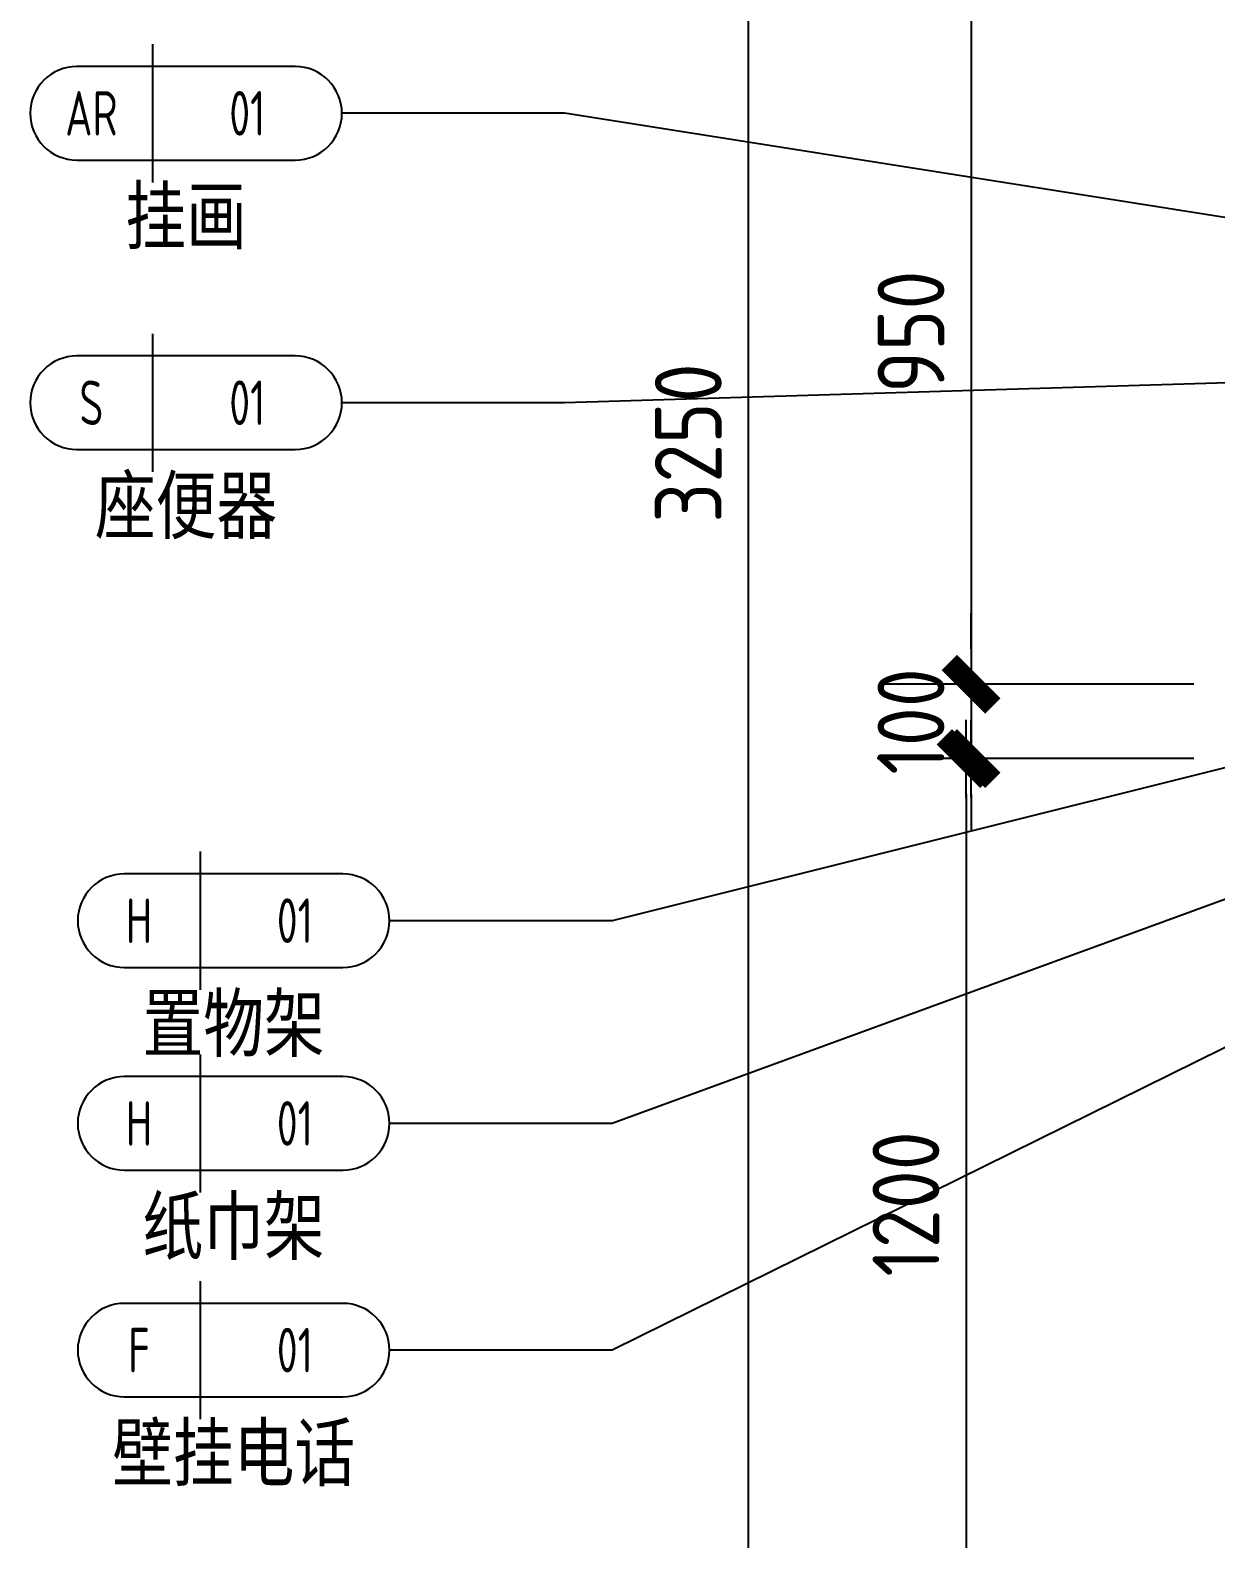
# Model space of a CAD drawing. Extents: x 220391 to 385981, y 332279 to 483868.
# Drawn here: x 233242 to 234839, y 470703 to 472735 of the extents above; entities that cross this region are included whole.
import ezdxf
from ezdxf.enums import TextEntityAlignment as Align

# ---------------------------------------------------------------- set-up
doc = ezdxf.new("R2010")
doc.units = 0
doc.header["$MEASUREMENT"] = 0
doc.layers.add('0-索引文字', color=50, linetype='Continuous')
doc.styles.add('DOM-romans.shx', font='dim.shx')
doc.styles.add('st', font='', dxfattribs={"width": 0.7})
doc.styles.get('st').set_extended_font_data('SimSun')
doc.dimstyles.new('DOM_DIM_1 80', dxfattribs={"dimscale": 60, "dimtxt": 1.5, "dimasz": 0.8, "dimexe": 2, "dimexo": 1.5, "dimgap": 0.6, "dimtad": 1, "dimdec": 0, "dimrnd": 5, "dimzin": 12, "dimdsep": 46, "dimtxsty": 'DOM-romans.shx', "dimblk": 'DOM_Dimension_Tick', "dimcen": 0.125, "dimclrd": 44, "dimclre": 44, "dimclrt": 50, "dimadec": 0, "dimazin": 0, "dimtfac": 1, "dimtdec": 0, "dimtix": 1, "dimtmove": 2, "dimatfit": 3, "dimldrblk": 'DOM_Leader_Arrow', "dimfxl": 0, "dimtvp": 1, "dimtolj": 1, "dimtzin": 0, "dimarcsym": 0})

# ---------------------------------------------------------------- blocks, each defined once
blk = doc.blocks.new('DOM_Dimension_Tick')
at = {"color": 0, "linetype": 'ByBlock'}
for p, q in [((-1.091, 0), (0, 0)), ((0, 0), (1.091, 0))]:
    blk.add_line(p, q, dxfattribs=at)
at = {"color": 0, "linetype": 'Continuous', "const_width": 0.608}
blk.add_lwpolyline([(-0.61, -0.61), (0.61, 0.61)], dxfattribs=at)
blk = doc.blocks.new('*D586')
at = {"color": 44, "lineweight": -2, "transparency": 16777216}
for p, q in [((234809.8, 472803.9), (234389.8, 472803.9)), ((234509.8, 472755.9), (234509.8, 471901.9)), ((234809.8, 471853.9), (234389.8, 471853.9))]:
    blk.add_line(p, q, dxfattribs=at)
at = {"layer": 'Defpoints', "color": 0, "transparency": 16777216}
for p in [(235078.1, 472803.9), (234509.8, 471853.9), (235378.1, 471853.9)]:
    blk.add_point(p, dxfattribs=at)
at = {"color": 44, "lineweight": -2, "transparency": 16777216, "xscale": 48, "yscale": 48, "zscale": 48}
for p, rotation in [((234509.8, 472803.9), 90), ((234509.8, 471853.9), 270)]:
    blk.add_blockref('DOM_Dimension_Tick', p, dxfattribs=dict(at, rotation=rotation))
at = {"color": 50, "transparency": 16777216, "insert": (234428.8, 472328.9), "char_height": 90, "attachment_point": 5, "rotation": 90, "style": 'DOM-romans.shx'}
blk.add_mtext('\\A1;950', dxfattribs=at)
blk = doc.blocks.new('DOM_Leader_Arrow')
at = {"color": 0, "linetype": 'ByBlock'}
blk.add_line((0, 0), (-1.5, 0), dxfattribs=at)
for points in [[(-1.288, 1.003), (-0.895, 1.278), (-0.36, 0), (0, 0)], [(-1.288, -1.003), (-0.895, -1.278), (-0.36, 0), (0, 0)]]:
    blk.add_solid(points, dxfattribs=at)
blk = doc.blocks.new('*D587')
at = {"color": 44, "lineweight": -2, "transparency": 16777216}
for p, q in [((234509.8, 471901.9), (234509.8, 471949.9)), ((234809.8, 471853.9), (234389.8, 471853.9)), ((234509.8, 471853.9), (234509.8, 471753.9)), ((234809.8, 471753.9), (234389.8, 471753.9)), ((234509.8, 471705.9), (234509.8, 471657.9))]:
    blk.add_line(p, q, dxfattribs=at)
at = {"layer": 'Defpoints', "color": 0, "transparency": 16777216}
for p in [(235378.1, 471853.9), (234509.8, 471753.9), (235378.6, 471753.9)]:
    blk.add_point(p, dxfattribs=at)
at = {"color": 44, "lineweight": -2, "transparency": 16777216, "xscale": 48, "yscale": 48, "zscale": 48}
for p, rotation in [((234509.8, 471853.9), 270), ((234509.8, 471753.9), 90)]:
    blk.add_blockref('DOM_Dimension_Tick', p, dxfattribs=dict(at, rotation=rotation))
at = {"color": 50, "transparency": 16777216, "insert": (234428.8, 471803.9), "char_height": 90, "attachment_point": 5, "rotation": 90, "style": 'DOM-romans.shx'}
blk.add_mtext('\\A1;100', dxfattribs=at)
blk = doc.blocks.new('*D588')
at = {"color": 44, "lineweight": -2, "transparency": 16777216}
for p, q in [((234803, 471753.9), (234383, 471753.9)), ((234503, 471705.9), (234503, 470601.9)), ((234803, 470553.9), (234383, 470553.9))]:
    blk.add_line(p, q, dxfattribs=at)
at = {"layer": 'Defpoints', "color": 0, "transparency": 16777216}
for p in [(235378.6, 471753.9), (234503, 470553.9), (235346.3, 470553.9)]:
    blk.add_point(p, dxfattribs=at)
at = {"color": 44, "lineweight": -2, "transparency": 16777216, "xscale": 48, "yscale": 48, "zscale": 48}
for p, rotation in [((234503, 471753.9), 90), ((234503, 470553.9), 270)]:
    blk.add_blockref('DOM_Dimension_Tick', p, dxfattribs=dict(at, rotation=rotation))
at = {"color": 50, "transparency": 16777216, "insert": (234422, 471153.9), "char_height": 90, "attachment_point": 5, "rotation": 90, "style": 'DOM-romans.shx'}
blk.add_mtext('\\A1;1200', dxfattribs=at)
blk = doc.blocks.new('*D589')
at = {"color": 44, "lineweight": -2, "transparency": 16777216}
for p, q in [((234509.8, 473803.9), (234089.8, 473803.9)), ((234209.8, 470601.9), (234209.8, 473755.9)), ((234509.8, 470553.9), (234089.8, 470553.9))]:
    blk.add_line(p, q, dxfattribs=at)
at = {"layer": 'Defpoints', "color": 0, "transparency": 16777216}
for p in [(234209.8, 473803.9), (235078.1, 473803.9), (235078.1, 470553.9)]:
    blk.add_point(p, dxfattribs=at)
at = {"color": 44, "lineweight": -2, "transparency": 16777216, "xscale": 48, "yscale": 48, "zscale": 48}
for p, rotation in [((234209.8, 473803.9), 90), ((234209.8, 470553.9), 270)]:
    blk.add_blockref('DOM_Dimension_Tick', p, dxfattribs=dict(at, rotation=rotation))
at = {"color": 50, "transparency": 16777216, "insert": (234128.8, 472178.9), "char_height": 90, "attachment_point": 5, "rotation": 90, "style": 'DOM-romans.shx'}
blk.add_mtext('\\A1;3250', dxfattribs=at)
blk = doc.blocks.new('DOM-立面家具标注符号-002')
blk.add_line((0, 3.1), (0, -3.1))
at = {"color": 150}
blk.add_lwpolyline([(-3.4, 2.1, 1), (-3.4, -2.1), (6.4, -2.1, 1), (6.4, 2.1)], format="xyb", close=True, dxfattribs=at)
at = {"style": 'st', "width": 0.8, "flags": 4}
blk.add_attdef('ITEM6', text='', height=2.5, dxfattribs=at).set_placement((-6, 0), align=Align.MIDDLE_RIGHT)
at = {"style": 'DOM-romans.shx', "width": 0.8}
for tag, flags, p in [('NUM1', 12, (-2.75, 0)), ('NUM2', 4, (4.25, 0)), ('NUM4', 4, (1.5, -4.6)), ('NUM5', 4, (1.5, -7.6))]:
    blk.add_attdef(tag, text='', height=2, dxfattribs=dict(at, flags=flags)).set_placement(p, align=Align.MIDDLE)
at = {"style": 'st', "width": 0.8, "flags": 4}
blk.add_attdef('NUM3', text='', height=2.5, dxfattribs=at).set_placement((9, 0), align=Align.MIDDLE_LEFT)
blk.add_attdef('NUM7', text='', height=2.5, dxfattribs=at).set_placement((1.5, -10.85), align=Align.MIDDLE_CENTER)
blk = doc.blocks.new('DOM-立面家具标注符号')
blk.add_line((0, 3.1), (0, -3.1))
at = {"color": 150}
blk.add_lwpolyline([(-3.4, 2.1, 1), (-3.4, -2.1), (6.4, -2.1, 1), (6.4, 2.1)], format="xyb", close=True, dxfattribs=at)
at = {"style": 'st', "width": 0.8, "flags": 4}
blk.add_attdef('ITEM5', text='', height=2.5, dxfattribs=at).set_placement((-6, 0), align=Align.MIDDLE_RIGHT)
at = {"style": 'DOM-romans.shx', "width": 0.8}
for tag, flags, p in [('NUM1', 12, (-2.75, 0)), ('NUM2', 4, (4.25, 0)), ('NUM4', 4, (1.5, -4.6))]:
    blk.add_attdef(tag, text='', height=2, dxfattribs=dict(at, flags=flags)).set_placement(p, align=Align.MIDDLE)
at = {"style": 'st', "width": 0.8, "flags": 4}
blk.add_attdef('NUM3', text='', height=2.5, dxfattribs=at).set_placement((9, 0), align=Align.MIDDLE_LEFT)
blk.add_attdef('NUM6', text='', height=2.5, dxfattribs=at).set_placement((1.5, -8.35), align=Align.MIDDLE_CENTER)

msp = doc.modelspace()

# ---------------------------------------------------------------- block references
at = {"layer": '0-索引文字'}
ref = msp.add_blockref('DOM-立面家具标注符号', (233407.2, 472623.1), dxfattribs=dict(at, xscale=30, yscale=30, zscale=30))
ref.add_attrib('NUM1', 'AR', dxfattribs={"layer": '0', "height": 60, "style": 'DOM-romans.shx', "width": 0.8}).set_placement((233324.7, 472623.1), align=Align.MIDDLE)
ref.add_attrib('NUM2', '01', dxfattribs={"layer": '0', "height": 60, "style": 'DOM-romans.shx', "width": 0.8}).set_placement((233534.7, 472623.1), align=Align.MIDDLE)
ref.add_attrib('NUM6', '挂画', dxfattribs={"layer": '0', "height": 75, "style": 'st', "width": 0.8}).set_placement((233452.2, 472485.1), align=Align.MIDDLE_CENTER)
ref = msp.add_blockref('DOM-立面家具标注符号-002', (233407.2, 472233.2), dxfattribs=dict(at, xscale=30, yscale=30, zscale=30))
ref.add_attrib('NUM1', 'S', dxfattribs={"layer": '0', "height": 60, "style": 'DOM-romans.shx', "width": 0.8}).set_placement((233324.7, 472233.2), align=Align.MIDDLE)
ref.add_attrib('NUM2', '01', dxfattribs={"layer": '0', "height": 60, "style": 'DOM-romans.shx', "width": 0.8}).set_placement((233534.7, 472233.2), align=Align.MIDDLE)
ref.add_attrib('NUM7', '座便器', dxfattribs={"layer": '0', "height": 75, "style": 'st', "width": 0.8}).set_placement((233452.2, 472095.2), align=Align.MIDDLE_CENTER)
ref = msp.add_blockref('DOM-立面家具标注符号-002', (233471.3, 471535.5), dxfattribs=dict(at, xscale=30, yscale=30, zscale=30))
ref.add_attrib('NUM1', 'H', dxfattribs={"layer": '0', "height": 60, "style": 'DOM-romans.shx', "width": 0.8}).set_placement((233388.8, 471535.5), align=Align.MIDDLE)
ref.add_attrib('NUM2', '01', dxfattribs={"layer": '0', "height": 60, "style": 'DOM-romans.shx', "width": 0.8}).set_placement((233598.8, 471535.5), align=Align.MIDDLE)
ref.add_attrib('NUM7', '置物架', dxfattribs={"layer": '0', "height": 75, "style": 'st', "width": 0.8}).set_placement((233516.3, 471397.5), align=Align.MIDDLE_CENTER)
ref = msp.add_blockref('DOM-立面家具标注符号-002', (233471.3, 471262.4), dxfattribs=dict(at, xscale=30, yscale=30, zscale=30))
ref.add_attrib('NUM1', 'H', dxfattribs={"layer": '0', "height": 60, "style": 'DOM-romans.shx', "width": 0.8}).set_placement((233388.8, 471262.4), align=Align.MIDDLE)
ref.add_attrib('NUM2', '01', dxfattribs={"layer": '0', "height": 60, "style": 'DOM-romans.shx', "width": 0.8}).set_placement((233598.8, 471262.4), align=Align.MIDDLE)
ref.add_attrib('NUM7', '纸巾架', dxfattribs={"layer": '0', "height": 75, "style": 'st', "width": 0.8}).set_placement((233516.3, 471124.4), align=Align.MIDDLE_CENTER)
ref = msp.add_blockref('DOM-立面家具标注符号-002', (233471.3, 470957), dxfattribs=dict(at, xscale=30, yscale=30, zscale=30))
ref.add_attrib('NUM1', 'F', dxfattribs={"layer": '0', "height": 60, "style": 'DOM-romans.shx', "width": 0.8}).set_placement((233388.8, 470957), align=Align.MIDDLE)
ref.add_attrib('NUM2', '01', dxfattribs={"layer": '0', "height": 60, "style": 'DOM-romans.shx', "width": 0.8}).set_placement((233598.8, 470957), align=Align.MIDDLE)
ref.add_attrib('NUM7', '壁挂电话', dxfattribs={"layer": '0', "height": 75, "style": 'st', "width": 0.8}).set_placement((233516.3, 470819), align=Align.MIDDLE_CENTER)

# ---------------------------------------------------------------- dimensions: what is measured, and where the dimension line sits
at = {"color": 4}
for base, p1, p2, picture, middle in [((234209.8, 473803.9), (235078.1, 470553.9), (235078.1, 473803.9), '*D589', (234128.8, 472178.9)), ((234509.8, 471853.9), (235078.1, 472803.9), (235378.1, 471853.9), '*D586', (234428.8, 472328.9)), ((234509.8, 471753.9), (235378.1, 471853.9), (235378.6, 471753.9), '*D587', (234428.8, 471803.9)), ((234503, 470553.9), (235378.6, 471753.9), (235346.3, 470553.9), '*D588', (234422, 471153.9))]:
    dim = msp.add_linear_dim(base=base, p1=p1, p2=p2, angle=90, dimstyle='DOM_DIM_1 80', dxfattribs=at)
    dim.commit()
    dim.dimension.update_dxf_attribs({"geometry": picture, "text_midpoint": middle})

# ---------------------------------------------------------------- leaders
for points in [[(235463.1, 472683.6), (233962.2, 473189.6), (233662.2, 473189.6)], [(235433.1, 472391.1), (233962.2, 472623.1), (233662.2, 472623.1)], [(235554.8, 472280.7), (233962.2, 472233.2), (233662.2, 472233.2)], [(235862.6, 471993.9), (234026.3, 471535.5), (233726.3, 471535.5)], [(235913.8, 471952.4), (234026.3, 471262.4), (233726.3, 471262.4)], [(235963.1, 471913.9), (234026.3, 470957), (233726.3, 470957)]]:
    msp.add_leader(points, dimstyle='DOM_DIM_1 80', override={"dimgap": 0.6, "dimtad": 0}, dxfattribs=at)

doc.saveas('drawing.dxf')
